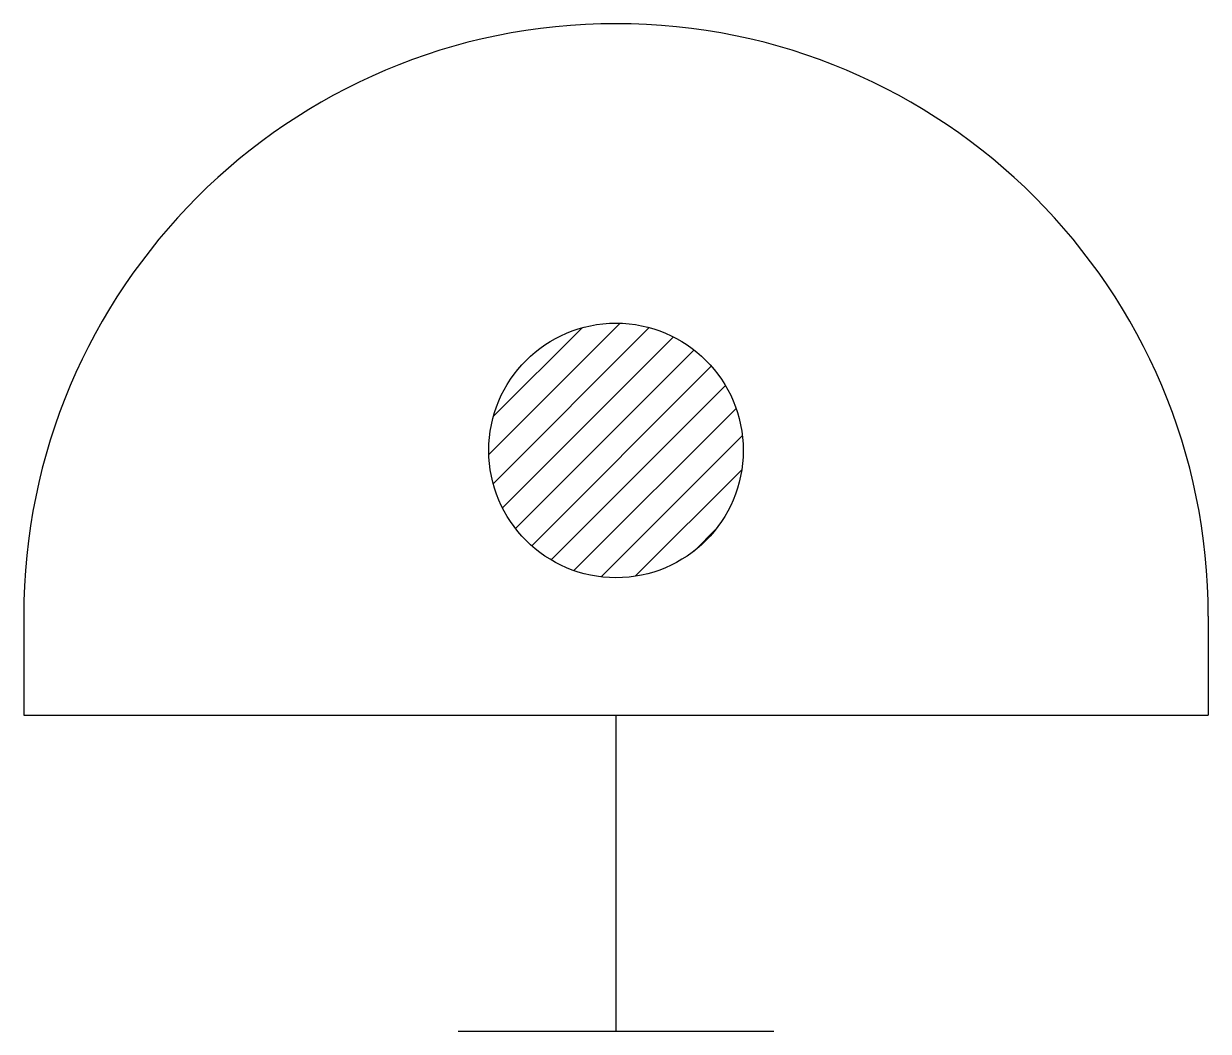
# Model space of a CAD drawing. Extents: x -0.098 to 0.098, y 0 to 0.166.
import ezdxf

# ---------------------------------------------------------------- set-up
doc = ezdxf.new("R2010")
doc.units = 0
doc.header["$MEASUREMENT"] = 0
doc.layers.get('0').update_dxf_attribs({"linetype": 'CONTINUOUS'})

# ---------------------------------------------------------------- blocks, each defined once
blk = doc.blocks.new('*X0')
at = {"color": 0}
for p, q in [((-0.1677, 0.7603), (0.0055, 0.9335)), ((-0.162, 0.7219), (0.0439, 0.9278)), ((-0.1618, 0.8105), (-0.0447, 0.9276)), ((-0.1497, 0.69), (0.0758, 0.9155)), ((-0.1326, 0.6629), (0.1029, 0.8984)), ((-0.1112, 0.6401), (0.1257, 0.877)), ((-0.0856, 0.6215), (0.1443, 0.8514)), ((-0.0555, 0.6074), (0.1584, 0.8213)), ((-0.0196, 0.5991), (0.1667, 0.7854)), ((0.0254, 0.5999), (0.1659, 0.7404)), ((0.1029, 0.6332), (0.1326, 0.6629))]:
    blk.add_line(p, q, dxfattribs=at)

msp = doc.modelspace()

# ---------------------------------------------------------------- linework, layer by layer
for p, q in [((-0.09766, 0.06841), (-0.09766, 0.05208)), ((0.09766, 0.06841), (0.09766, 0.05208)), ((-0.09766, 0.05208), (0.09766, 0.05208)), ((0, 0.05208), (0, 0)), ((-0.02604, 0), (0.02604, 0))]:
    msp.add_line(p, q)
msp.add_circle((0, 0.09573), 0.02098)
msp.add_arc((0, 0.06841), 0.09766, 0, 180)

# ---------------------------------------------------------------- block references
at = {"xscale": 0.125, "yscale": 0.125, "zscale": 0.125}
msp.add_blockref('*X0', (0, 0), dxfattribs=at)

doc.saveas('drawing.dxf')
